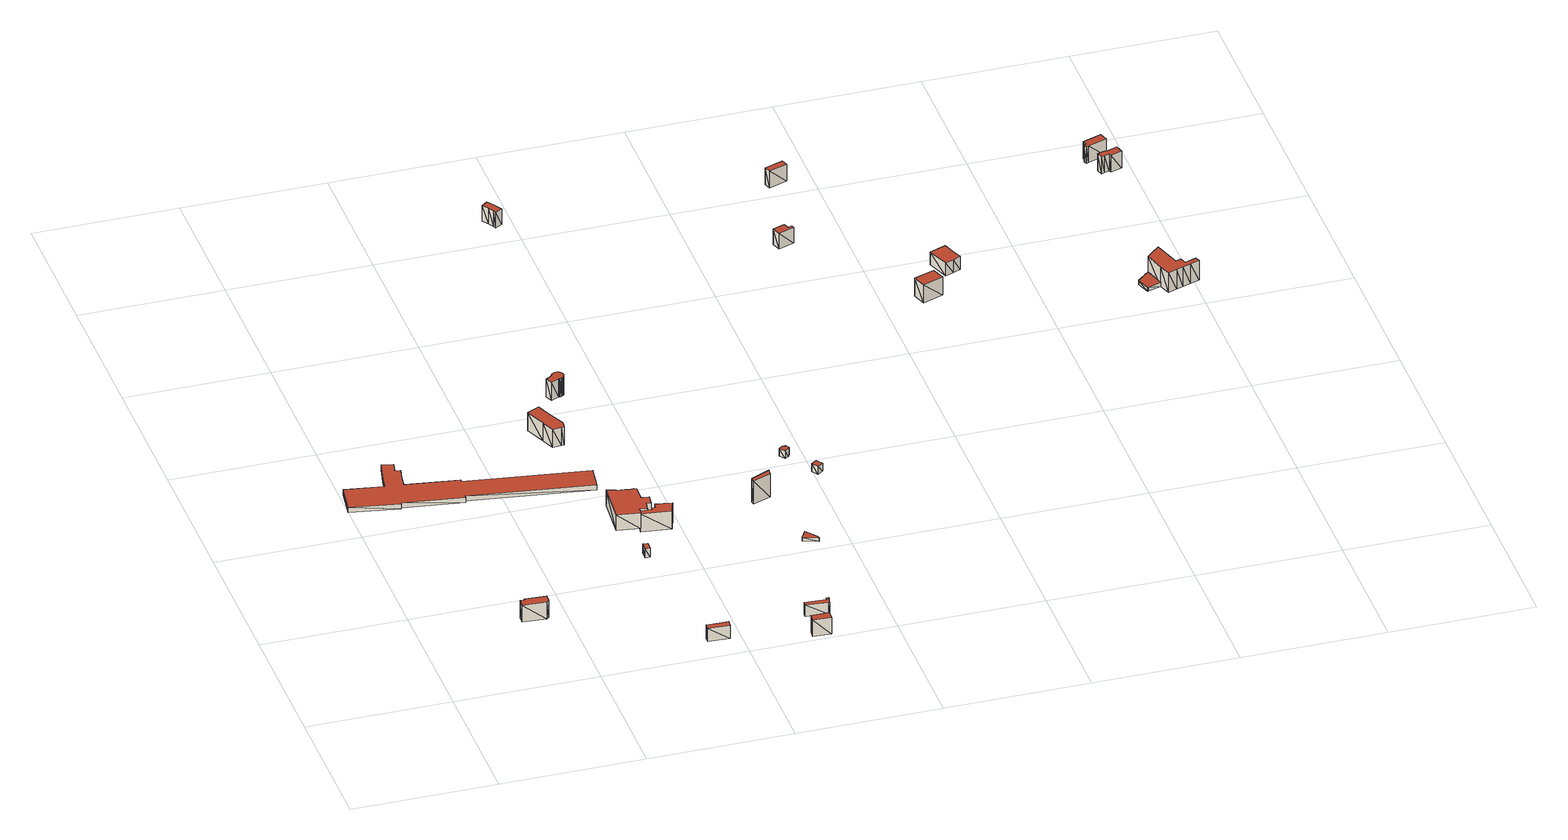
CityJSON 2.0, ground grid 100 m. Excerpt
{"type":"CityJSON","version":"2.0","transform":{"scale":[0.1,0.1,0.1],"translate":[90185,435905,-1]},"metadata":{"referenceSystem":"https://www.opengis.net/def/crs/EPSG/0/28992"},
"CityObjects":{
"building1":{"type":"Building","attributes":{"+height_valid":1,"+groundHeight":3,"measuredHeight":16,"+function":"Office","+org_car_parking_spaces":48,"+total_area":45,"+min_car_parking_spaces":0},"geometry":[{"type":"MultiSurface","lod":"1.2","boundaries":[[[0,1,2,3,4,5,6,7]],[[8,9,10,11,12,13,14,15]],[[0,9,8]],[[0,1,9]],[[1,10,9]],[[1,2,10]],[[2,11,10]],[[2,3,11]],[[3,12,11]],[[3,4,12]],[[4,13,12]],[[4,5,13]],[[5,14,13]],[[5,6,14]],[[6,15,14]],[[6,7,15]],[[7,8,15]],[[7,0,8]]],"semantics":{"surfaces":[{"type":"GroundSurface"},{"type":"RoofSurface"},{"type":"WallSurface"}],"values":[0,1,2,2,2,2,2,2,2,2,2,2,2,2,2,2,2,2]}}]},
"building2":{"type":"Building","attributes":{"+height_valid":1,"+groundHeight":-1,"measuredHeight":3,"+function":"Industry","+org_car_parking_spaces":9,"+total_area":656,"+min_car_parking_spaces":8},"geometry":[{"type":"MultiSurface","lod":"1.2","boundaries":[[[16,17,18,19,20,21,22,23,24,25,26,27,28,29,30,31,32,33]],[[34,35,36,37,38,39,40,41,42,43,44,45,46,47,48,49,50,51]],[[16,35,34]],[[16,17,35]],[[17,36,35]],[[17,18,36]],[[18,37,36]],[[18,19,37]],[[19,38,37]],[[19,20,38]],[[20,39,38]],[[20,21,39]],[[21,40,39]],[[21,22,40]],[[22,41,40]],[[22,23,41]],[[23,42,41]],[[23,24,42]],[[24,43,42]],[[24,25,43]],[[25,44,43]],[[25,26,44]],[[26,45,44]],[[26,27,45]],[[27,46,45]],[[27,28,46]],[[28,47,46]],[[28,29,47]],[[29,48,47]],[[29,30,48]],[[30,49,48]],[[30,31,49]],[[31,50,49]],[[31,32,50]],[[32,51,50]],[[32,33,51]],[[33,34,51]],[[33,16,34]]],"semantics":{"surfaces":[{"type":"GroundSurface"},{"type":"RoofSurface"},{"type":"WallSurface"}],"values":[0,1,2,2,2,2,2,2,2,2,2,2,2,2,2,2,2,2,2,2,2,2,2,2,2,2,2,2,2,2,2,2,2,2,2,2,2,2]}}]},
"building3":{"type":"Building","attributes":{"+height_valid":1,"+groundHeight":1,"measuredHeight":11,"+function":"Industry","+org_car_parking_spaces":8,"+total_area":99,"+min_car_parking_spaces":0},"geometry":[{"type":"MultiSurface","lod":"1.2","boundaries":[[[52,53,54,55,56]],[[57,58,59,60,61]],[[52,58,57]],[[52,53,58]],[[53,59,58]],[[53,54,59]],[[54,60,59]],[[54,55,60]],[[55,61,60]],[[55,56,61]],[[56,57,61]],[[56,52,57]]],"semantics":{"surfaces":[{"type":"GroundSurface"},{"type":"RoofSurface"},{"type":"WallSurface"}],"values":[0,1,2,2,2,2,2,2,2,2,2,2]}}]},
"building4":{"type":"Building","attributes":{"+height_valid":1,"+groundHeight":2,"measuredHeight":9,"+function":"Industry","+org_car_parking_spaces":25,"+total_area":48,"+min_car_parking_spaces":0},"geometry":[{"type":"MultiSurface","lod":"1.2","boundaries":[[[62,63,64,65]],[[66,67,68,69]],[[62,67,66]],[[62,63,67]],[[63,68,67]],[[63,64,68]],[[64,69,68]],[[64,65,69]],[[65,66,69]],[[65,62,66]]],"semantics":{"surfaces":[{"type":"GroundSurface"},{"type":"RoofSurface"},{"type":"WallSurface"}],"values":[0,1,2,2,2,2,2,2,2,2]}}]},
"building5":{"type":"Building","attributes":{"+height_valid":1,"+groundHeight":3,"measuredHeight":15,"+function":"Supermarket","+org_car_parking_spaces":24,"+total_area":611,"+min_car_parking_spaces":15},"geometry":[{"type":"MultiSurface","lod":"1.2","boundaries":[[[70,71,72,73,74,75,76,77,78,79,80,81,82,83,84]],[[85,86,87,88,89,90,91,92,93,94,95,96,97,98,99]],[[70,86,85]],[[70,71,86]],[[71,87,86]],[[71,72,87]],[[72,88,87]],[[72,73,88]],[[73,89,88]],[[73,74,89]],[[74,90,89]],[[74,75,90]],[[75,91,90]],[[75,76,91]],[[76,92,91]],[[76,77,92]],[[77,93,92]],[[77,78,93]],[[78,94,93]],[[78,79,94]],[[79,95,94]],[[79,80,95]],[[80,96,95]],[[80,81,96]],[[81,97,96]],[[81,82,97]],[[82,98,97]],[[82,83,98]],[[83,99,98]],[[83,84,99]],[[84,85,99]],[[84,70,85]]],"semantics":{"surfaces":[{"type":"GroundSurface"},{"type":"RoofSurface"},{"type":"WallSurface"}],"values":[0,1,2,2,2,2,2,2,2,2,2,2,2,2,2,2,2,2,2,2,2,2,2,2,2,2,2,2,2,2,2,2]}}]},
"building6":{"type":"Building","attributes":{"+height_valid":1,"+groundHeight":2,"measuredHeight":16,"+function":"Industry","+org_car_parking_spaces":17,"+total_area":243,"+min_car_parking_spaces":0},"geometry":[{"type":"MultiSurface","lod":"1.2","boundaries":[[[100,101,102,103,104,105,106,107,108,109]],[[110,111,112,113,114,115,116,117,118,119]],[[109,110,119]],[[109,100,110]],[[100,111,110]],[[100,101,111]],[[101,112,111]],[[101,102,112]],[[102,113,112]],[[102,103,113]],[[103,114,113]],[[103,104,114]],[[104,115,114]],[[104,105,115]],[[105,116,115]],[[105,106,116]],[[106,117,116]],[[106,107,117]],[[107,118,117]],[[107,108,118]],[[108,119,118]],[[108,109,119]]],"semantics":{"surfaces":[{"type":"GroundSurface"},{"type":"RoofSurface"},{"type":"WallSurface"}],"values":[0,1,2,2,2,2,2,2,2,2,2,2,2,2,2,2,2,2,2,2,2,2]}}]},
"building7":{"type":"Building","attributes":{"+height_valid":1,"+groundHeight":0,"measuredHeight":14,"+function":"Office","+org_car_parking_spaces":8,"+total_area":281,"+min_car_parking_spaces":0},"geometry":[{"type":"MultiSurface","lod":"1.2","boundaries":[[[120,121,122,123,124,125,126,127,128,129]],[[130,131,132,133,134,135,136,137,138,139]],[[120,131,130]],[[120,121,131]],[[121,132,131]],[[121,122,132]],[[122,133,132]],[[122,123,133]],[[123,134,133]],[[123,124,134]],[[124,135,134]],[[124,125,135]],[[125,136,135]],[[125,126,136]],[[126,137,136]],[[126,127,137]],[[127,138,137]],[[127,128,138]],[[128,139,138]],[[128,129,139]],[[129,130,139]],[[129,120,130]]],"semantics":{"surfaces":[{"type":"GroundSurface"},{"type":"RoofSurface"},{"type":"WallSurface"}],"values":[0,1,2,2,2,2,2,2,2,2,2,2,2,2,2,2,2,2,2,2,2,2]}}]},
"building8":{"type":"Building","attributes":{"+height_valid":1,"+groundHeight":1,"measuredHeight":14,"+function":"Industry","+org_car_parking_spaces":39,"+total_area":155,"+min_car_parking_spaces":0},"geometry":[{"type":"MultiSurface","lod":"1.2","boundaries":[[[140,141,142,143]],[[144,145,146,147]],[[140,145,144]],[[140,141,145]],[[141,146,145]],[[141,142,146]],[[142,147,146]],[[142,143,147]],[[143,144,147]],[[143,140,144]]],"semantics":{"surfaces":[{"type":"GroundSurface"},{"type":"RoofSurface"},{"type":"WallSurface"}],"values":[0,1,2,2,2,2,2,2,2,2]}}]},
"building9":{"type":"Building","attributes":{"+height_valid":1,"+groundHeight":3,"measuredHeight":17,"+function":"Industry","+org_car_parking_spaces":27,"+total_area":176,"+min_car_parking_spaces":0},"geometry":[{"type":"MultiSurface","lod":"1.2","boundaries":[[[148,149,150,151,152,153,154,155,156,157,158,159,160,161,162,163,164,165,166,167,168,169,170,171,172,173,174,175,176,177,178,179,180]],[[181,182,183,184,185,186,187,188,189,190,191,192,193,194,195,196,197,198,199,200,201,202,203,204,205,206,207,208,209,210,211,212,213]],[[148,182,181]],[[148,149,182]],[[149,183,182]],[[149,150,183]],[[150,184,183]],[[150,151,184]],[[151,185,184]],[[151,152,185]],[[152,186,185]],[[152,153,186]],[[153,187,186]],[[153,154,187]],[[154,188,187]],[[154,155,188]],[[155,189,188]],[[155,156,189]],[[156,190,189]],[[156,157,190]],[[157,191,190]],[[157,158,191]],[[158,192,191]],[[158,159,192]],[[159,193,192]],[[159,160,193]],[[160,194,193]],[[160,161,194]],[[161,195,194]],[[161,162,195]],[[162,196,195]],[[162,163,196]],[[163,197,196]],[[163,164,197]],[[164,198,197]],[[164,165,198]],[[165,199,198]],[[165,166,199]],[[166,200,199]],[[166,167,200]],[[167,201,200]],[[167,168,201]],[[168,202,201]],[[168,169,202]],[[169,203,202]],[[169,170,203]],[[170,204,203]],[[170,171,204]],[[171,205,204]],[[171,172,205]],[[172,206,205]],[[172,173,206]],[[173,207,206]],[[173,174,207]],[[174,208,207]],[[174,175,208]],[[175,209,208]],[[175,176,209]],[[176,210,209]],[[176,177,210]],[[177,211,210]],[[177,178,211]],[[178,212,211]],[[178,179,212]],[[179,213,212]],[[179,180,213]],[[180,181,213]],[[180,148,181]]],"semantics":{"surfaces":[{"type":"GroundSurface"},{"type":"RoofSurface"},{"type":"WallSurface"}],"values":[0,1,2,2,2,2,2,2,2,2,2,2,2,2,2,2,2,2,2,2,2,2,2,2,2,2,2,2,2,2,2,2,2,2,2,2,2,2,2,2,2,2,2,2,2,2,2,2,2,2,2,2,2,2,2,2,2,2,2,2,2,2,2,2,2,2,2,2]}}]},
"building10":{"type":"Building","attributes":{"+height_valid":1,"+groundHeight":1,"measuredHeight":10,"+function":"Shop","+org_car_parking_spaces":48,"+total_area":0,"+min_car_parking_spaces":0},"geometry":[{"type":"MultiSurface","lod":"1.2","boundaries":[[[214,215,216,217,218,219,220,221,222]],[[223,224,225,226,227,228,229,230,231]],[[214,224,223]],[[214,215,224]],[[215,225,224]],[[215,216,225]],[[216,226,225]],[[216,217,226]],[[217,227,226]],[[217,218,227]],[[218,228,227]],[[218,219,228]],[[219,229,228]],[[219,220,229]],[[220,230,229]],[[220,221,230]],[[221,231,230]],[[221,222,231]],[[222,223,231]],[[222,214,223]]],"semantics":{"surfaces":[{"type":"GroundSurface"},{"type":"RoofSurface"},{"type":"WallSurface"}],"values":[0,1,2,2,2,2,2,2,2,2,2,2,2,2,2,2,2,2,2,2]}}]},
"building11":{"type":"Building","attributes":{"+height_valid":1,"+groundHeight":1,"measuredHeight":4,"+function":"Industry","+org_car_parking_spaces":31,"+total_area":40,"+min_car_parking_spaces":0},"geometry":[{"type":"MultiSurface","lod":"1.2","boundaries":[[[232,233,234,235,236]],[[237,238,239,240,241]],[[232,238,237]],[[232,233,238]],[[233,239,238]],[[233,234,239]],[[234,240,239]],[[234,235,240]],[[235,241,240]],[[235,236,241]],[[236,237,241]],[[236,232,237]]],"semantics":{"surfaces":[{"type":"GroundSurface"},{"type":"RoofSurface"},{"type":"WallSurface"}],"values":[0,1,2,2,2,2,2,2,2,2,2,2]}}]},
"building12":{"type":"Building","attributes":{"+height_valid":1,"+groundHeight":0,"measuredHeight":18,"+function":"Industry","+org_car_parking_spaces":28,"+total_area":44,"+min_car_parking_spaces":0},"geometry":[{"type":"MultiSurface","lod":"1.2","boundaries":[[[242,243,244,245]],[[246,247,248,249]],[[242,247,246]],[[242,243,247]],[[243,248,247]],[[243,244,248]],[[244,249,248]],[[244,245,249]],[[245,246,249]],[[245,242,246]]],"semantics":{"surfaces":[{"type":"GroundSurface"},{"type":"RoofSurface"},{"type":"WallSurface"}],"values":[0,1,2,2,2,2,2,2,2,2]}}]},
"building13":{"type":"Building","attributes":{"+height_valid":1,"+groundHeight":0,"measuredHeight":12,"+function":"Industry","+org_car_parking_spaces":8,"+total_area":55,"+min_car_parking_spaces":0},"geometry":[{"type":"MultiSurface","lod":"1.2","boundaries":[[[250,251,252,253,254,255,256]],[[257,258,259,260,261,262,263]],[[250,258,257]],[[250,251,258]],[[251,259,258]],[[251,252,259]],[[252,260,259]],[[252,253,260]],[[253,261,260]],[[253,254,261]],[[254,262,261]],[[254,255,262]],[[255,263,262]],[[255,256,263]],[[256,257,263]],[[256,250,257]]],"semantics":{"surfaces":[{"type":"GroundSurface"},{"type":"RoofSurface"},{"type":"WallSurface"}],"values":[0,1,2,2,2,2,2,2,2,2,2,2,2,2,2,2]}}]},
"building14":{"type":"Building","attributes":{"+height_valid":1,"+groundHeight":3,"measuredHeight":9,"+function":"Industry","+org_car_parking_spaces":41,"+total_area":212,"+min_car_parking_spaces":0},"geometry":[{"type":"MultiSurface","lod":"1.2","boundaries":[[[264,265,266,267,268,269,270,271]],[[272,273,274,275,276,277,278,279]],[[264,273,272]],[[264,265,273]],[[265,274,273]],[[265,266,274]],[[266,275,274]],[[266,267,275]],[[267,276,275]],[[267,268,276]],[[268,277,276]],[[268,269,277]],[[269,278,277]],[[269,270,278]],[[270,279,278]],[[270,271,279]],[[271,272,279]],[[271,264,272]]],"semantics":{"surfaces":[{"type":"GroundSurface"},{"type":"RoofSurface"},{"type":"WallSurface"}],"values":[0,1,2,2,2,2,2,2,2,2,2,2,2,2,2,2,2,2]}}]},
"building15":{"type":"Building","attributes":{"+height_valid":1,"+groundHeight":3,"measuredHeight":9,"+function":"Industry","+org_car_parking_spaces":33,"+total_area":23,"+min_car_parking_spaces":0},"geometry":[{"type":"MultiSurface","lod":"1.2","boundaries":[[[280,281,282,283]],[[284,285,286,287]],[[280,285,284]],[[280,281,285]],[[281,286,285]],[[281,282,286]],[[282,287,286]],[[282,283,287]],[[283,284,287]],[[283,280,284]]],"semantics":{"surfaces":[{"type":"GroundSurface"},{"type":"RoofSurface"},{"type":"WallSurface"}],"values":[0,1,2,2,2,2,2,2,2,2]}}]},
"building16":{"type":"Building","attributes":{"+height_valid":1,"+groundHeight":0,"measuredHeight":12,"+function":"Office","+org_car_parking_spaces":1,"+total_area":317,"+min_car_parking_spaces":0},"geometry":[{"type":"MultiSurface","lod":"1.2","boundaries":[[[288,289,290,291,292,293,294]],[[295,296,297,298,299,300,301]],[[288,296,295]],[[288,289,296]],[[289,297,296]],[[289,290,297]],[[290,298,297]],[[290,291,298]],[[291,299,298]],[[291,292,299]],[[292,300,299]],[[292,293,300]],[[293,301,300]],[[293,294,301]],[[294,295,301]],[[294,288,295]]],"semantics":{"surfaces":[{"type":"GroundSurface"},{"type":"RoofSurface"},{"type":"WallSurface"}],"values":[0,1,2,2,2,2,2,2,2,2,2,2,2,2,2,2]}}]},
"building17":{"type":"Building","attributes":{"+height_valid":1,"+groundHeight":-1,"measuredHeight":12,"+function":"Industry","+org_car_parking_spaces":26,"+total_area":103,"+min_car_parking_spaces":0},"geometry":[{"type":"MultiSurface","lod":"1.2","boundaries":[[[302,303,304,305]],[[306,307,308,309]],[[302,307,306]],[[302,303,307]],[[303,308,307]],[[303,304,308]],[[304,309,308]],[[304,305,309]],[[305,306,309]],[[305,302,306]]],"semantics":{"surfaces":[{"type":"GroundSurface"},{"type":"RoofSurface"},{"type":"WallSurface"}],"values":[0,1,2,2,2,2,2,2,2,2]}}]},
"building18":{"type":"Building","attributes":{"+height_valid":1,"+groundHeight":0,"measuredHeight":14,"+function":"Industry","+org_car_parking_spaces":26,"+total_area":214,"+min_car_parking_spaces":0},"geometry":[{"type":"MultiSurface","lod":"1.2","boundaries":[[[310,311,312,313]],[[314,315,316,317]],[[310,315,314]],[[310,311,315]],[[311,316,315]],[[311,312,316]],[[312,317,316]],[[312,313,317]],[[313,314,317]],[[313,310,314]]],"semantics":{"surfaces":[{"type":"GroundSurface"},{"type":"RoofSurface"},{"type":"WallSurface"}],"values":[0,1,2,2,2,2,2,2,2,2]}}]},
"building19":{"type":"Building","attributes":{"+height_valid":1,"+groundHeight":0,"measuredHeight":10,"+function":"Industry","+org_car_parking_spaces":14,"+total_area":108,"+min_car_parking_spaces":0},"geometry":[{"type":"MultiSurface","lod":"1.2","boundaries":[[[318,319,320,321,322,323]],[[324,325,326,327,328,329]],[[318,325,324]],[[318,319,325]],[[319,326,325]],[[319,320,326]],[[320,327,326]],[[320,321,327]],[[321,328,327]],[[321,322,328]],[[322,329,328]],[[322,323,329]],[[323,324,329]],[[323,318,324]]],"semantics":{"surfaces":[{"type":"GroundSurface"},{"type":"RoofSurface"},{"type":"WallSurface"}],"values":[0,1,2,2,2,2,2,2,2,2,2,2,2,2]}}]},
"building20":{"type":"Building","attributes":{"+height_valid":1,"+groundHeight":0,"measuredHeight":3,"+function":"Industry","+org_car_parking_spaces":25,"+total_area":121,"+min_car_parking_spaces":0},"geometry":[{"type":"MultiSurface","lod":"1.2","boundaries":[[[330,331,332,333,334,335,336,337,338,339,340,341,342]],[[343,344,345,346,347,348,349,350,351,352,353,354,355]],[[330,344,343]],[[330,331,344]],[[331,345,344]],[[331,332,345]],[[332,346,345]],[[332,333,346]],[[333,347,346]],[[333,334,347]],[[334,348,347]],[[334,335,348]],[[335,349,348]],[[335,336,349]],[[336,350,349]],[[336,337,350]],[[337,351,350]],[[337,338,351]],[[338,352,351]],[[338,339,352]],[[339,353,352]],[[339,340,353]],[[340,354,353]],[[340,341,354]],[[341,355,354]],[[341,342,355]],[[342,343,355]],[[342,330,343]]],"semantics":{"surfaces":[{"type":"GroundSurface"},{"type":"RoofSurface"},{"type":"WallSurface"}],"values":[0,1,2,2,2,2,2,2,2,2,2,2,2,2,2,2,2,2,2,2,2,2,2,2,2,2,2,2]}}]},
"building21":{"type":"Building","attributes":{"+height_valid":1,"+groundHeight":0,"measuredHeight":15,"+function":"Industry","+org_car_parking_spaces":30,"+total_area":295,"+min_car_parking_spaces":0},"geometry":[{"type":"MultiSurface","lod":"1.2","boundaries":[[[356,357,331,330,358,359,360,361,362,363,364,365,366,367,368,369]],[[370,371,372,373,374,375,376,377,378,379,380,381,382,383,384,385]],[[356,371,370]],[[356,357,371]],[[357,372,371]],[[357,331,372]],[[331,373,372]],[[331,330,373]],[[330,374,373]],[[330,358,374]],[[358,375,374]],[[358,359,375]],[[359,376,375]],[[359,360,376]],[[360,377,376]],[[360,361,377]],[[361,378,377]],[[361,362,378]],[[362,379,378]],[[362,363,379]],[[363,380,379]],[[363,364,380]],[[364,381,380]],[[364,365,381]],[[365,382,381]],[[365,366,382]],[[366,383,382]],[[366,367,383]],[[367,384,383]],[[367,368,384]],[[368,385,384]],[[368,369,385]],[[369,370,385]],[[369,356,370]]],"semantics":{"surfaces":[{"type":"GroundSurface"},{"type":"RoofSurface"},{"type":"WallSurface"}],"values":[0,1,2,2,2,2,2,2,2,2,2,2,2,2,2,2,2,2,2,2,2,2,2,2,2,2,2,2,2,2,2,2,2,2]}}]},
"building22":{"type":"Building","attributes":{"+height_valid":1,"+groundHeight":0,"measuredHeight":13,"+function":"Industry","+org_car_parking_spaces":13,"+total_area":168,"+min_car_parking_spaces":0},"geometry":[{"type":"MultiSurface","lod":"1.2","boundaries":[[[386,387,388,389,390,391,392]],[[393,394,395,396,397,398,399]],[[386,394,393]],[[386,387,394]],[[387,395,394]],[[387,388,395]],[[388,396,395]],[[388,389,396]],[[389,397,396]],[[389,390,397]],[[390,398,397]],[[390,391,398]],[[391,399,398]],[[391,392,399]],[[392,393,399]],[[392,386,393]]],"semantics":{"surfaces":[{"type":"GroundSurface"},{"type":"RoofSurface"},{"type":"WallSurface"}],"values":[0,1,2,2,2,2,2,2,2,2,2,2,2,2,2,2]}}]},
"building23":{"type":"Building","attributes":{"+height_valid":1,"+groundHeight":0,"measuredHeight":13,"+function":"Office","+org_car_parking_spaces":11,"+total_area":124,"+min_car_parking_spaces":0},"geometry":[{"type":"MultiSurface","lod":"1.2","boundaries":[[[400,401,402,403,404,405,406,407,408]],[[409,410,411,412,413,414,415,416,417]],[[400,410,409]],[[400,401,410]],[[401,411,410]],[[401,402,411]],[[402,412,411]],[[402,403,412]],[[403,413,412]],[[403,404,413]],[[404,414,413]],[[404,405,414]],[[405,415,414]],[[405,406,415]],[[406,416,415]],[[406,407,416]],[[407,417,416]],[[407,408,417]],[[408,409,417]],[[408,400,409]]],"semantics":{"surfaces":[{"type":"GroundSurface"},{"type":"RoofSurface"},{"type":"WallSurface"}],"values":[0,1,2,2,2,2,2,2,2,2,2,2,2,2,2,2,2,2,2,2]}}]}
},
"vertices":[
[740,760,40],[864,751,40],[860,697,40],[845,684,40],[680,697,40],[684,753,40],[713,751,40],[713,761,40],[740,760,170],[864,751,170],[860,697,170],[845,684,170],[680,697,170],[684,753,170],[713,751,170],[713,761,170],
[301,2464,0],[313,2547,0],[350,2709,0],[427,2692,0],[410,2617,0],[449,2608,0],[430,2524,0],[418,2447,0],[788,2391,0],[786,2375,0],[1634,2248,0],[1609,2077,0],[760,2204,0],[758,2187,0],[341,2249,0],[340,2239,0],[0,2299,0],[31,2505,0],[301,2464,40],[313,2547,40],[350,2709,40],[427,2692,40],[410,2617,40],[449,2608,40],[430,2524,40],[418,2447,40],[788,2391,40],[786,2375,40],[1634,2248,40],[1609,2077,40],[760,2204,40],[758,2187,40],[341,2249,40],[340,2239,40],[0,2299,40],[31,2505,40],
[1769,201,20],[1795,201,20],[1921,196,20],[1917,150,20],[1767,158,20],[1769,201,120],[1795,201,120],[1921,196,120],[1917,150,120],[1767,158,120],
[1663,1249,30],[1697,1247,30],[1695,1189,30],[1661,1190,30],[1663,1249,100],[1697,1247,100],[1695,1189,100],[1661,1190,100],
[1656,1811,40],[1715,1801,40],[1743,1793,40],[1769,1796,40],[1789,1786,40],[1783,1684,40],[1838,1672,40],[1828,1601,40],[1797,1606,40],[1786,1548,40],[1738,1556,40],[1731,1514,40],[1572,1535,40],[1595,1831,40],[1655,1816,40],[1656,1811,160],[1715,1801,160],[1743,1793,160],[1769,1796,160],[1789,1786,160],[1783,1684,160],[1838,1672,160],[1828,1601,160],[1797,1606,160],[1786,1548,160],[1738,1556,160],[1731,1514,160],[1572,1535,160],[1595,1831,160],[1655,1816,160],
[1499,2773,30],[1554,2648,30],[1551,2621,30],[1549,2600,30],[1532,2597,30],[1470,2590,30],[1432,2684,30],[1373,2827,30],[1458,2869,30],[1459,2865,30],[1499,2773,170],[1554,2648,170],[1551,2621,170],[1549,2600,170],[1532,2597,170],[1470,2590,170],[1432,2684,170],[1373,2827,170],[1458,2869,170],[1459,2865,170],
[1949,1529,10],[1936,1487,10],[1731,1514,10],[1738,1556,10],[1786,1548,10],[1817,1544,10],[1821,1563,10],[1843,1560,10],[1851,1597,10],[1966,1578,10],[1949,1529,150],[1936,1487,150],[1731,1514,150],[1738,1556,150],[1786,1548,150],[1817,1544,150],[1821,1563,150],[1843,1560,150],[1851,1597,150],[1966,1578,150],
[2557,63,20],[2557,6,20],[2429,14,20],[2435,67,20],[2557,63,150],[2557,6,150],[2429,14,150],[2435,67,150],
[1657,3200,40],[1663,3204,40],[1670,3206,40],[1677,3207,40],[1684,3206,40],[1691,3205,40],[1697,3202,40],[1703,3198,40],[1708,3194,40],[1713,3188,40],[1716,3182,40],[1718,3175,40],[1719,3168,40],[1719,3161,40],[1717,3154,40],[1715,3148,40],[1711,3142,40],[1706,3137,40],[1703,3134,40],[1696,3130,40],[1693,3128,40],[1685,3126,40],[1677,3125,40],[1673,3126,40],[1618,3101,40],[1595,3149,40],[1638,3172,40],[1639,3175,40],[1641,3181,40],[1642,3184,40],[1645,3189,40],[1649,3194,40],[1651,3196,40],[1657,3200,180],[1663,3204,180],[1670,3206,180],[1677,3207,180],[1684,3206,180],[1691,3205,180],[1697,3202,180],[1703,3198,180],[1708,3194,180],[1713,3188,180],[1716,3182,180],[1718,3175,180],[1719,3168,180],[1719,3161,180],[1717,3154,180],[1715,3148,180],[1711,3142,180],[1706,3137,180],[1703,3134,180],[1696,3130,180],[1693,3128,180],[1685,3126,180],[1677,3125,180],[1673,3126,180],[1618,3101,180],[1595,3149,180],[1638,3172,180],[1639,3175,180],[1641,3181,180],[1642,3184,180],[1645,3189,180],[1649,3194,180],[1651,3196,180],
[2621,288,20],[2620,273,20],[2617,273,20],[2613,234,20],[2607,235,20],[2452,249,20],[2455,282,20],[2604,272,20],[2605,289,20],[2621,288,110],[2620,273,110],[2617,273,110],[2613,234,110],[2607,235,110],[2452,249,110],[2455,282,110],[2604,272,110],[2605,289,110],
[2727,1156,20],[2784,1082,20],[2796,1057,20],[2794,1056,20],[2690,1094,20],[2727,1156,50],[2784,1082,50],[2796,1057,50],[2794,1056,50],[2690,1094,50],
[2648,1657,10],[2522,1612,10],[2518,1639,10],[2653,1701,10],[2648,1657,190],[2522,1612,190],[2518,1639,190],[2653,1701,190],
[1857,5299,10],[1890,5254,10],[1923,5192,10],[1875,5169,10],[1867,5185,10],[1846,5225,10],[1814,5268,10],[1857,5299,130],[1890,5254,130],[1923,5192,130],[1875,5169,130],[1867,5185,130],[1846,5225,130],[1814,5268,130],
[2858,2014,40],[2832,2054,40],[2861,2074,40],[2867,2065,40],[2878,2072,40],[2897,2044,40],[2886,2036,40],[2888,2033,40],[2858,2014,100],[2832,2054,100],[2861,2074,100],[2867,2065,100],[2878,2072,100],[2897,2044,100],[2886,2036,100],[2888,2033,100],
[3010,1777,40],[2979,1823,40],[3018,1849,40],[3049,1804,40],[3010,1777,100],[2979,1823,100],[3018,1849,100],[3049,1804,100],
[3529,4458,10],[3599,4483,10],[3611,4487,10],[3626,4447,10],[3655,4457,10],[3662,4438,10],[3552,4397,10],[3529,4458,130],[3599,4483,130],[3611,4487,130],[3626,4447,130],[3655,4457,130],[3662,4438,130],[3552,4397,130],
[3818,5196,0],[3834,5151,0],[3705,5106,0],[3688,5152,0],[3818,5196,130],[3834,5151,130],[3705,5106,130],[3688,5152,130],
[4367,3667,10],[4400,3574,10],[4258,3523,10],[4225,3616,10],[4367,3667,150],[4400,3574,150],[4258,3523,150],[4225,3616,150],
[4567,3906,10],[4597,3825,10],[4545,3803,10],[4484,3780,10],[4428,3936,10],[4542,3976,10],[4567,3906,110],[4597,3825,110],[4545,3803,110],[4484,3780,110],[4428,3936,110],[4542,3976,110],
[5731,3400,10],[5775,3259,10],[5684,3229,10],[5677,3229,10],[5646,3324,10],[5651,3328,10],[5648,3331,10],[5653,3335,10],[5655,3331,10],[5709,3380,10],[5707,3383,10],[5711,3387,10],[5713,3384,10],[5731,3400,40],[5775,3259,40],[5684,3229,40],[5677,3229,40],[5646,3324,40],[5651,3328,40],[5648,3331,40],[5653,3335,40],[5655,3331,40],[5709,3380,40],[5707,3383,40],[5711,3387,40],[5713,3384,40],
[5863,3199,10],[5802,3179,10],[5767,3433,10],[5766,3435,10],[5770,3439,10],[5771,3437,10],[5826,3486,10],[5887,3298,10],[5925,3310,10],[5940,3265,10],[6021,3291,10],[6033,3256,10],[5969,3235,10],[5913,3216,10],[5863,3199,160],[5802,3179,160],[5775,3259,160],[5731,3400,160],[5767,3433,160],[5766,3435,160],[5770,3439,160],[5771,3437,160],[5826,3486,160],[5887,3298,160],[5925,3310,160],[5940,3265,160],[6021,3291,160],[6033,3256,160],[5969,3235,160],[5913,3216,160],
[5734,4827,10],[5866,4872,10],[5884,4815,10],[5751,4770,10],[5736,4764,10],[5728,4787,10],[5744,4793,10],[5734,4827,140],[5866,4872,140],[5884,4815,140],[5751,4770,140],[5736,4764,140],[5728,4787,140],[5744,4793,140],
[5780,4666,10],[5835,4684,10],[5838,4676,10],[5920,4704,10],[5938,4649,10],[5857,4621,10],[5851,4639,10],[5816,4628,10],[5795,4621,10],[5780,4666,140],[5835,4684,140],[5838,4676,140],[5920,4704,140],[5938,4649,140],[5857,4621,140],[5851,4639,140],[5816,4628,140],[5795,4621,140]
]}
